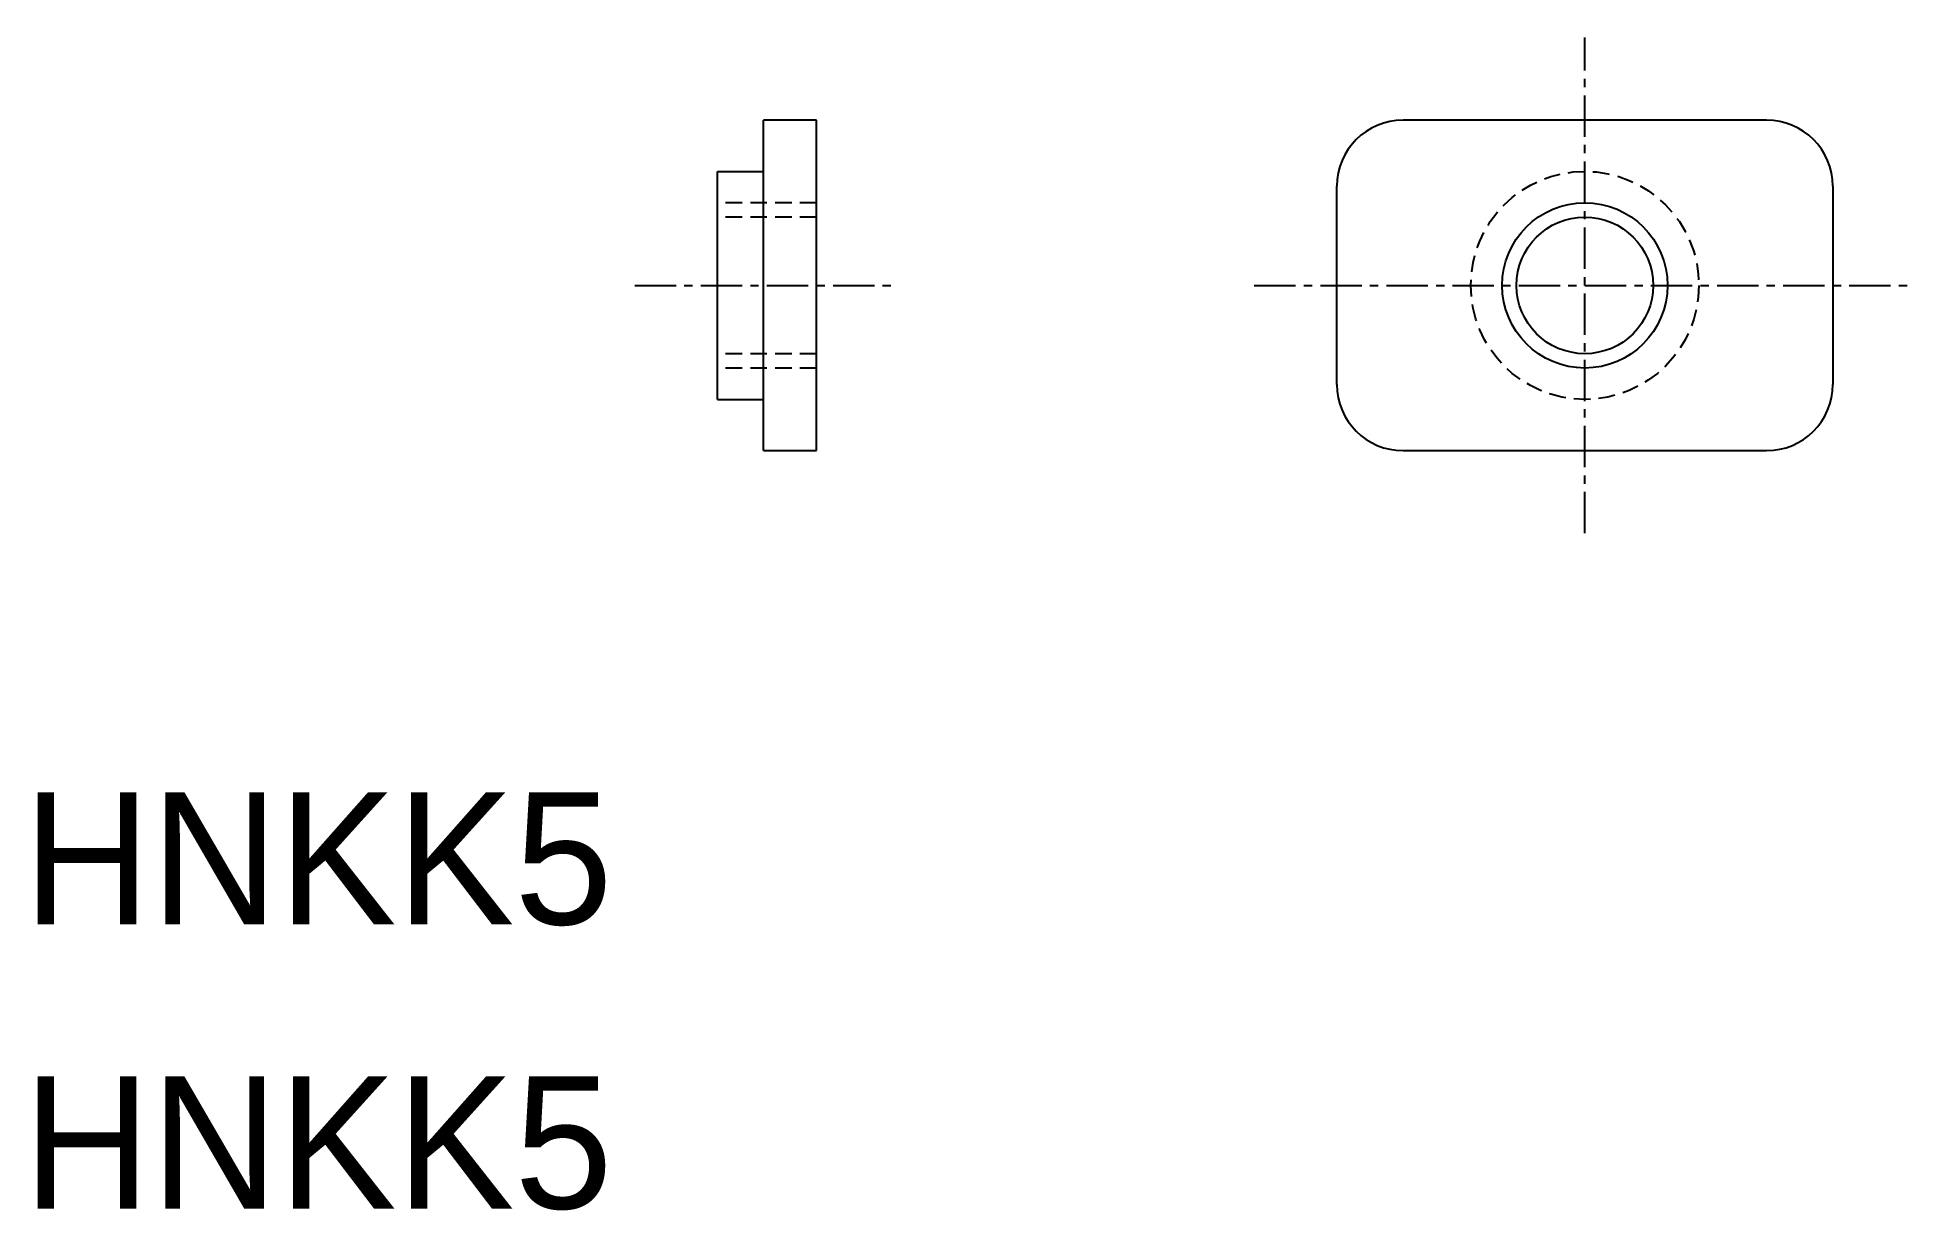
# Model space of a CAD drawing. Extents: x 0.4 to 57.2, y -0.1 to 35.4.
import ezdxf

# ---------------------------------------------------------------- set-up
doc = ezdxf.new("R2010")
doc.units = 0
doc.linetypes.add('CENTER', pattern=[2, 1.25, -0.25, 0.25, -0.25])
doc.linetypes.add('DASHED', pattern=[0.75, 0.5, -0.25])
doc.layers.get('0').update_dxf_attribs({"linetype": 'CONTINUOUS'})
doc.layers.add('CENTER', color=1, linetype='CENTER')

msp = doc.modelspace()

# ---------------------------------------------------------------- linework, layer by layer
at = {"color": 7, "linetype": 'CONTINUOUS'}
for p, q in [((22.402, 22.934), (22.402, 32.934)), ((24.002, 32.934), (22.402, 32.934)), ((24.002, 22.934), (24.002, 32.934)), ((52.744, 32.934), (41.744, 32.934)), ((21.002, 24.484), (21.002, 31.384)), ((21.002, 31.384), (22.402, 31.384)), ((39.744, 24.934), (39.744, 30.934)), ((54.744, 30.934), (54.744, 24.934)), ((21.002, 24.484), (22.402, 24.484)), ((22.402, 22.934), (24.002, 22.934)), ((41.744, 22.934), (52.744, 22.934))]:
    msp.add_line(p, q, dxfattribs=at)
at = {"color": 3, "linetype": 'DASHED'}
for p, q in [((24.002, 30.434), (21.002, 30.434)), ((24.002, 30.001), (21.002, 30.001)), ((24.002, 25.867), (21.002, 25.867)), ((24.002, 25.434), (21.002, 25.434))]:
    msp.add_line(p, q, dxfattribs=at)
msp.add_circle((47.244, 27.934), 3.45, dxfattribs=at)
at = {"color": 3, "linetype": 'CONTINUOUS'}
msp.add_circle((47.244, 27.934), 2.5, dxfattribs=at)
at = {"color": 7, "linetype": 'CONTINUOUS'}
msp.add_circle((47.244, 27.934), 2.067, dxfattribs=at)
for centre, start, end in [((41.744, 30.934), 90, 180), ((52.744, 30.934), 0, 90), ((41.744, 24.934), 180, 270), ((52.744, 24.934), 270, 0)]:
    msp.add_arc(centre, 2, start, end, dxfattribs=at)
at = {"layer": 'CENTER', "color": 1, "linetype": 'CENTER'}
for p, q in [((47.244, 20.434), (47.244, 35.434)), ((18.502, 27.934), (26.502, 27.934)), ((37.244, 27.934), (57.244, 27.934))]:
    msp.add_line(p, q, dxfattribs=at)

# ---------------------------------------------------------------- texts
at = {"color": 7, "linetype": 'CONTINUOUS'}
for p in [(0, 8.599), (0, 0)]:
    msp.add_text('HNKK5', height=4, dxfattribs=at).set_placement(p)

doc.saveas('drawing.dxf')
